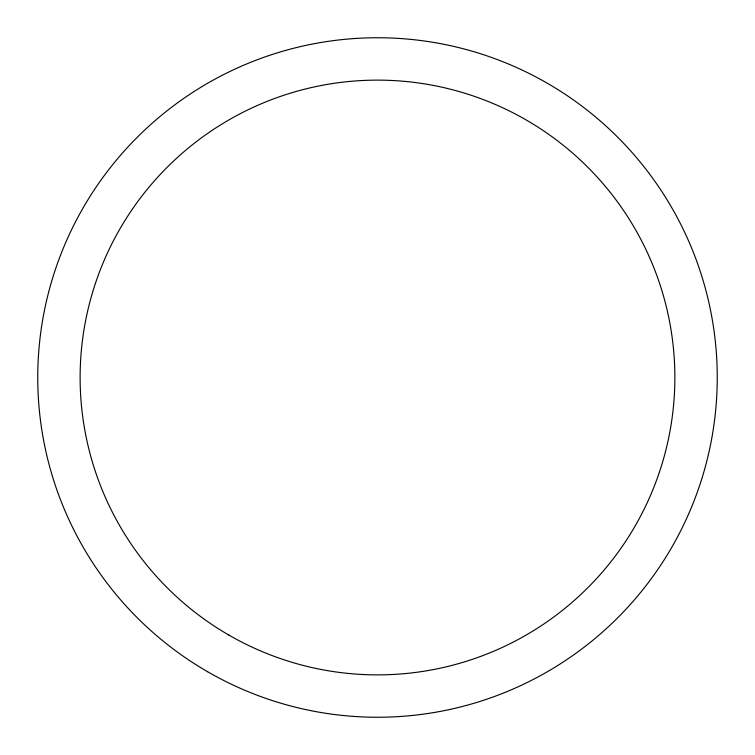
<?xml version="1.0" encoding="UTF-8"?>
<svg xmlns="http://www.w3.org/2000/svg" width="755" height="755" viewBox="0 0 755 755"><rect width="100%" height="100%" fill="white"/><g stroke="black" fill="none" stroke-linecap="round" stroke-linejoin="round"><path stroke-width="1.13" d="M207.625 671.733A339.75 339.75 0 0 0 717.25 377.5A339.75 339.75 0 0 0 207.625 83.267A339.75 339.75 0 0 0 207.625 671.733M228.812 635.03A297.366 297.366 0 0 0 674.866 377.5A297.366 297.366 0 0 0 228.812 119.969A297.366 297.366 0 0 0 228.812 635.03"/></g></svg>
